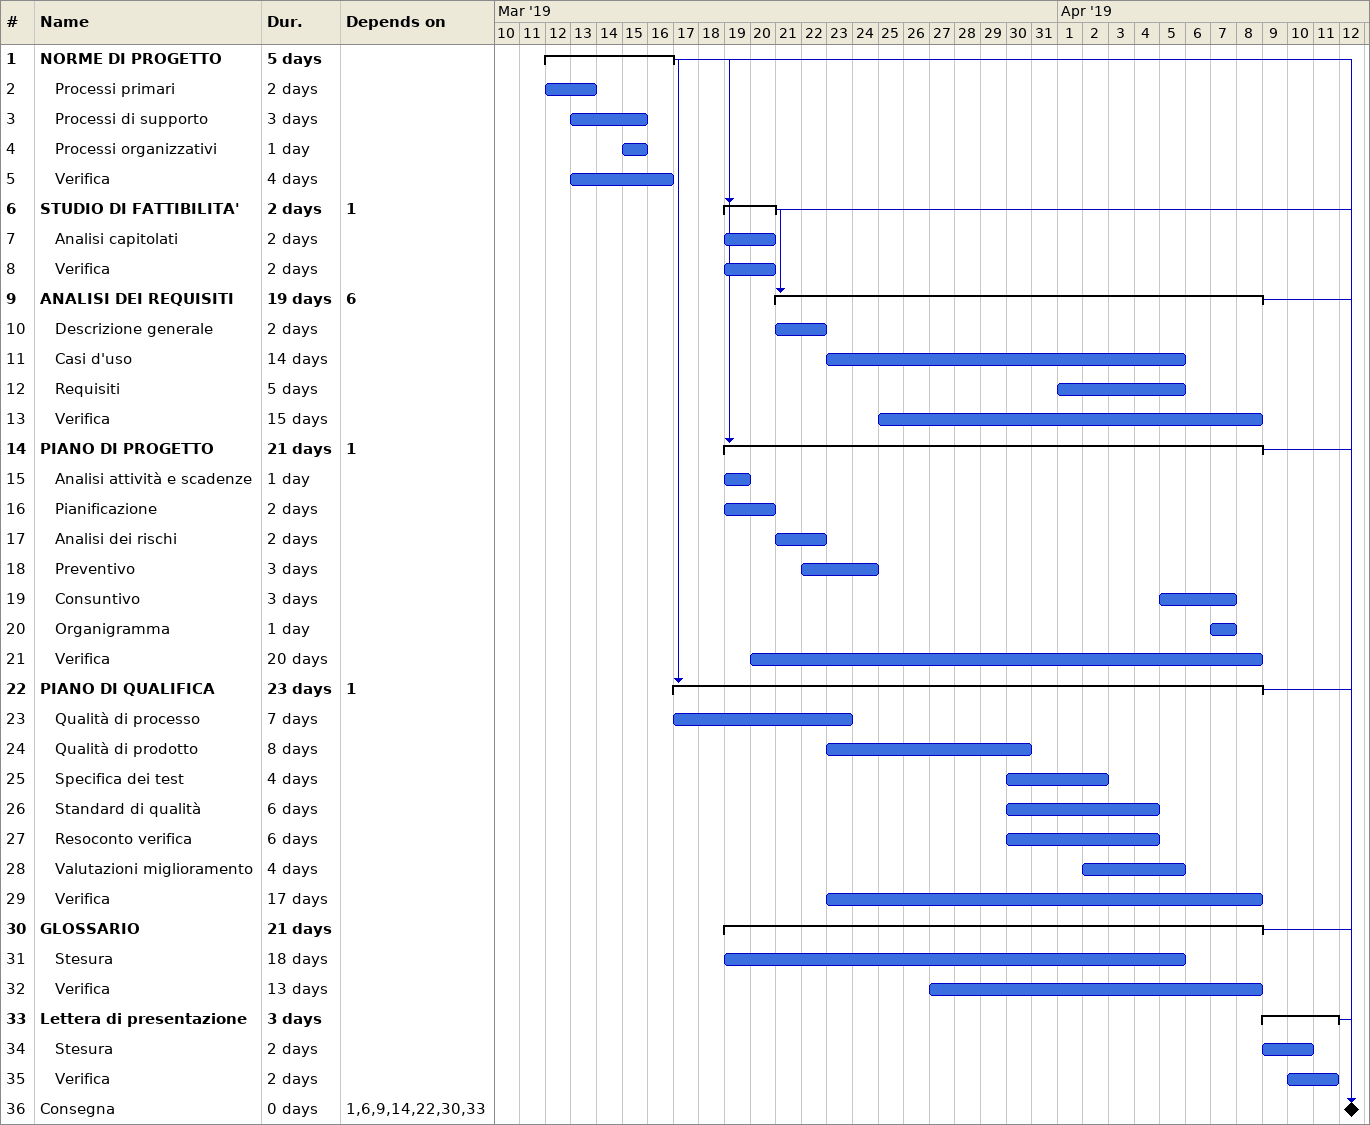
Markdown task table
| ID | Level | Task | Duration | Start | Finish | Predecessors |
|---|---|---|---|---|---|---|
| 1 | 1 | **NORME DI PROGETTO** | 5d | 2019-03-12 | 2019-03-16 |  |
| 2 | 2 | Processi primari | 2d | 2019-03-12 | 2019-03-13 |  |
| 3 | 2 | Processi di supporto | 3d | 2019-03-13 | 2019-03-15 |  |
| 4 | 2 | Processi organizzativi | 1d | 2019-03-15 | 2019-03-15 |  |
| 5 | 2 | Verifica | 4d | 2019-03-13 | 2019-03-16 |  |
| 6 | 1 | **STUDIO DI FATTIBILITA'** | 2d | 2019-03-19 | 2019-03-20 | 1 |
| 7 | 2 | Analisi capitolati | 2d | 2019-03-19 | 2019-03-20 |  |
| 8 | 2 | Verifica | 2d | 2019-03-19 | 2019-03-20 |  |
| 9 | 1 | **ANALISI DEI REQUISITI** | 19d | 2019-03-21 | 2019-04-08 | 6 |
| 10 | 2 | Descrizione generale | 2d | 2019-03-21 | 2019-03-22 |  |
| 11 | 2 | Casi d'uso | 14d | 2019-03-23 | 2019-04-05 |  |
| 12 | 2 | Requisiti | 5d | 2019-04-01 | 2019-04-05 |  |
| 13 | 2 | Verifica | 15d | 2019-03-25 | 2019-04-08 |  |
| 14 | 1 | **PIANO DI PROGETTO** | 21d | 2019-03-19 | 2019-04-08 | 1 |
| 15 | 2 | Analisi attività e scadenze | 1d | 2019-03-19 | 2019-03-19 |  |
| 16 | 2 | Pianificazione | 2d | 2019-03-19 | 2019-03-20 |  |
| 17 | 2 | Analisi dei rischi | 2d | 2019-03-21 | 2019-03-22 |  |
| 18 | 2 | Preventivo | 3d | 2019-03-22 | 2019-03-24 |  |
| 19 | 2 | Consuntivo | 3d | 2019-04-05 | 2019-04-07 |  |
| 20 | 2 | Organigramma | 1d | 2019-04-07 | 2019-04-07 |  |
| 21 | 2 | Verifica | 20d | 2019-03-20 | 2019-04-08 |  |
| 22 | 1 | **PIANO DI QUALIFICA** | 23d | 2019-03-17 | 2019-04-08 | 1 |
| 23 | 2 | Qualità di processo | 7d | 2019-03-17 | 2019-03-23 |  |
| 24 | 2 | Qualità di prodotto | 8d | 2019-03-23 | 2019-03-30 |  |
| 25 | 2 | Specifica dei test | 4d | 2019-03-30 | 2019-04-02 |  |
| 26 | 2 | Standard di qualità | 6d | 2019-03-30 | 2019-04-04 |  |
| 27 | 2 | Resoconto verifica | 6d | 2019-03-30 | 2019-04-04 |  |
| 28 | 2 | Valutazioni miglioramento | 4d | 2019-04-02 | 2019-04-05 |  |
| 29 | 2 | Verifica | 17d | 2019-03-23 | 2019-04-08 |  |
| 30 | 1 | **GLOSSARIO** | 21d | 2019-03-19 | 2019-04-08 |  |
| 31 | 2 | Stesura | 18d | 2019-03-19 | 2019-04-05 |  |
| 32 | 2 | Verifica | 13d | 2019-03-27 | 2019-04-08 |  |
| 33 | 1 | **Lettera di presentazione** | 3d | 2019-04-09 | 2019-04-11 |  |
| 34 | 2 | Stesura | 2d | 2019-04-09 | 2019-04-10 |  |
| 35 | 2 | Verifica | 2d | 2019-04-10 | 2019-04-11 |  |
| 36 | 1 | Consegna | 0d | 2019-04-12 | 2019-04-12 | 1, 6, 9, 14, 22, 30, 33 |
